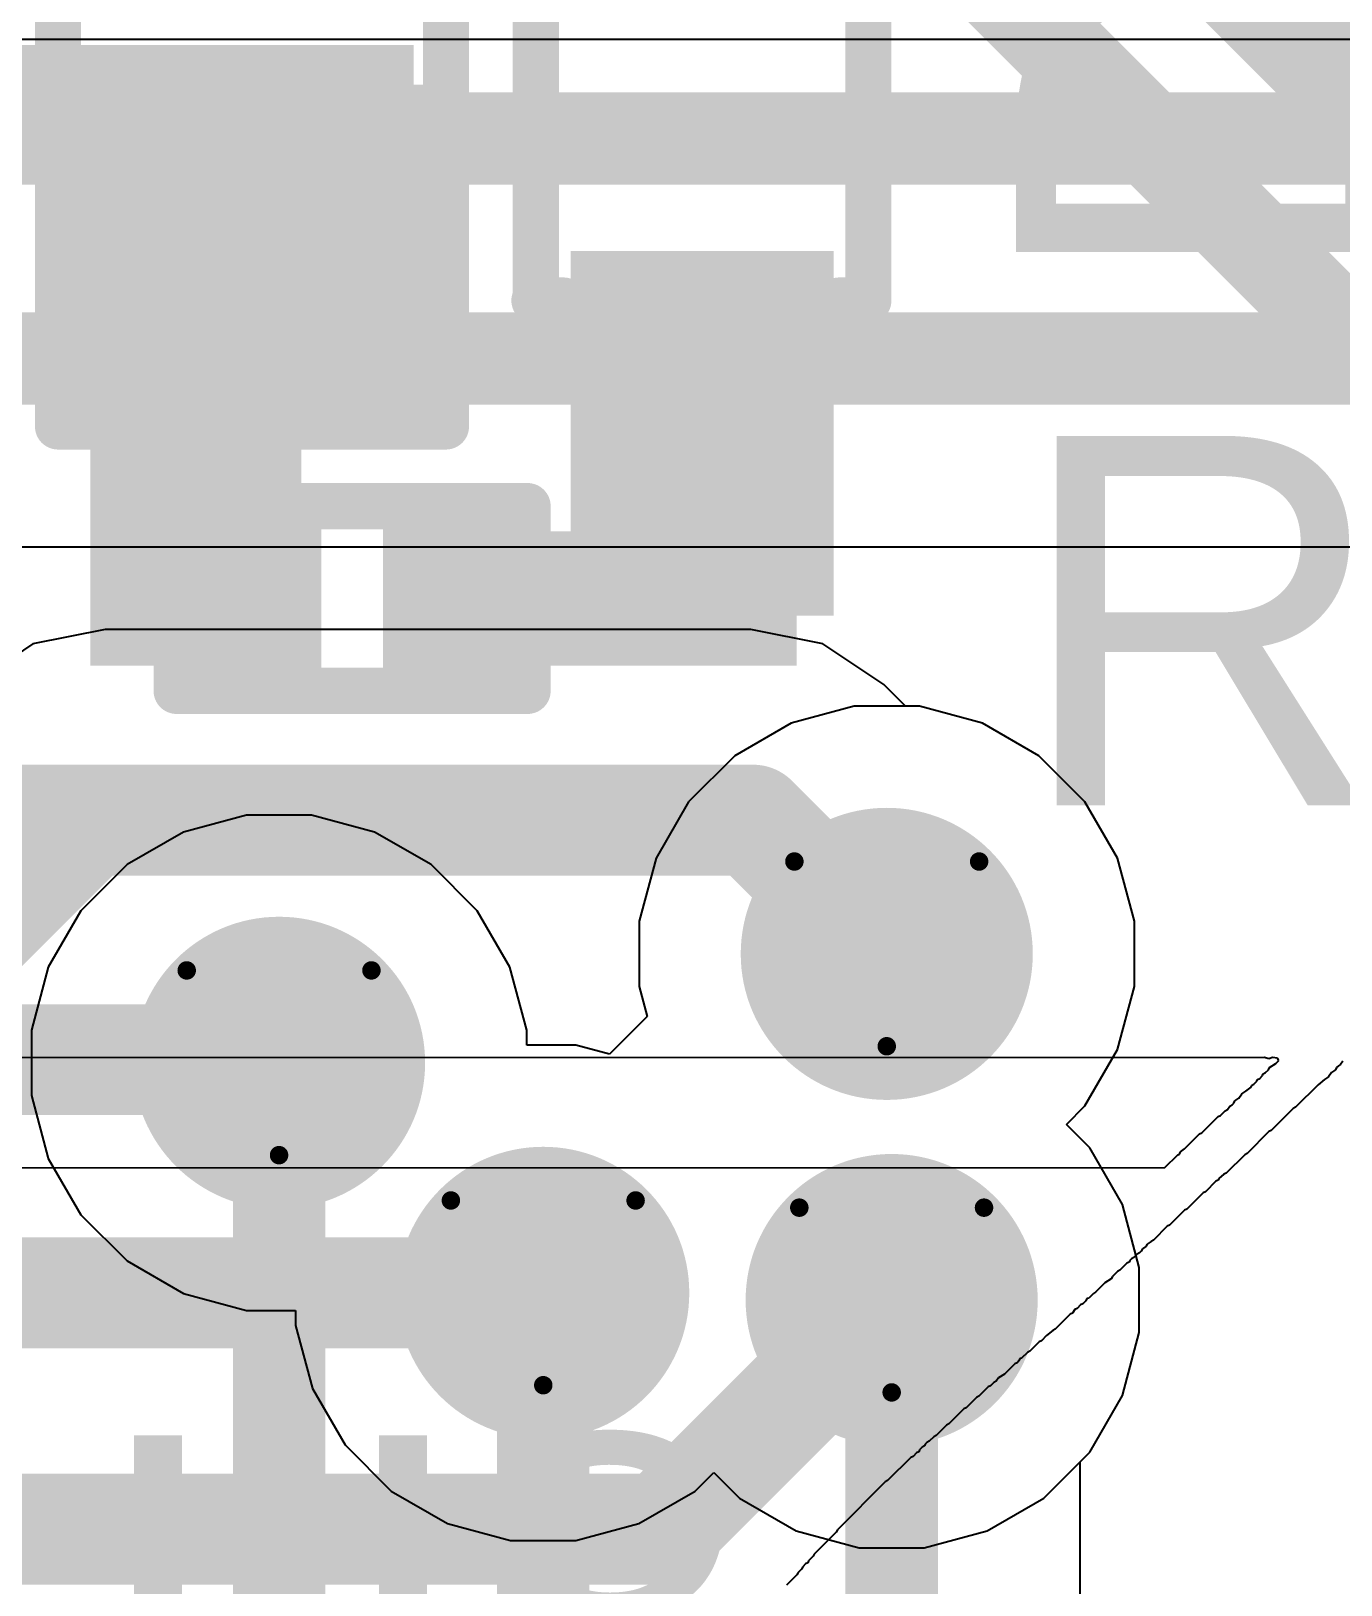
# Model space of a CAD drawing. Header units: inches. Extents: x -21 to 276, y -5 to 220.
# Drawn here: x 47.147 to 50.749, y 42.29 to 46.563 of the extents above; entities that cross this region are included whole.
import ezdxf

# ---------------------------------------------------------------- set-up
doc = ezdxf.new("R2010")
doc.units = ezdxf.units.IN
for name, color, linetype in [('Bottom Layer', 5, 'Continuous'), ('Bottom Overlay', 54, 'Continuous'), ('Bottom Solder', 6, 'Continuous'), ('Drill Drawing', 1, 'Continuous'), ('Ground', 16, 'Continuous'), ('Power + Signal', 76, 'Continuous'), ('Top Layer', 1, 'Continuous'), ('Top Overlay', 2, 'Continuous'), ('Top Paste', 8, 'Continuous'), ('Top Solder', 216, 'Continuous'), ('Via Holes', 16, 'Continuous')]:
    doc.layers.add(name, color=color, linetype=linetype)
doc.styles.add('Arial', font='', dxfattribs={"height": 0.2})
doc.styles.get('Arial').set_extended_font_data('Arial')

# ---------------------------------------------------------------- blocks, each defined once
blk = doc.blocks.new('R___0201_106')
at = {"layer": 'Top Layer'}
for points in [[(-0.41, 0.185), (-0.14, 0.185), (-0.14, -0.185), (-0.41, -0.185)], [(0.14, 0.185), (0.41, 0.185), (0.41, -0.185), (0.14, -0.185)]]:
    blk.add_hatch(color=1, dxfattribs=at).paths.add_polyline_path(points)
at = {"layer": 'Top Paste'}
for points in [[(-0.41, 0.185), (-0.14, 0.185), (-0.14, -0.185), (-0.41, -0.185)], [(0.14, 0.185), (0.41, 0.185), (0.41, -0.185), (0.14, -0.185)]]:
    blk.add_hatch(color=8, dxfattribs=at).paths.add_polyline_path(points)
at = {"layer": 'Top Solder'}
for points in [[(-0.465, 0.24), (-0.085, 0.24), (-0.085, -0.24), (-0.465, -0.24)], [(0.085, 0.24), (0.465, 0.24), (0.465, -0.24), (0.085, -0.24)]]:
    blk.add_hatch(color=216, dxfattribs=at).paths.add_polyline_path(points)
at = {"layer": 'Top Overlay'}
for points in [[(-0.4826, 0.254, 0.127, 0.127, 0), (0.4826, 0.254, 0.127, 0.127, 0)], [(-0.4826, -0.254, 0.127, 0.127, 0), (-0.4826, 0.254, 0.127, 0.127, 0)], [(0.4826, -0.254, 0.127, 0.127, 0), (0.4826, 0.254, 0.127, 0.127, 0)], [(-0.4826, -0.254, 0.127, 0.127, 0), (0.4826, -0.254, 0.127, 0.127, 0)]]:
    blk.add_lwpolyline(points, format="xyseb", dxfattribs=at)
for points in [[(-0.5143, 0.254, 0.0635, 0.0635, 1), (-0.4508, 0.254, 0.0635, 0.0635, 1)], [(-0.5143, 0.254, 0.0635, 0.0635, 1), (-0.4508, 0.254, 0.0635, 0.0635, 1)], [(0.4508, 0.254, 0.0635, 0.0635, 1), (0.5143, 0.254, 0.0635, 0.0635, 1)], [(0.4508, 0.254, 0.0635, 0.0635, 1), (0.5143, 0.254, 0.0635, 0.0635, 1)], [(-0.5143, -0.254, 0.0635, 0.0635, 1), (-0.4508, -0.254, 0.0635, 0.0635, 1)], [(-0.5143, -0.254, 0.0635, 0.0635, 1), (-0.4508, -0.254, 0.0635, 0.0635, 1)], [(0.4508, -0.254, 0.0635, 0.0635, 1), (0.5143, -0.254, 0.0635, 0.0635, 1)], [(0.4508, -0.254, 0.0635, 0.0635, 1), (0.5143, -0.254, 0.0635, 0.0635, 1)]]:
    blk.add_lwpolyline(points, format="xyseb", close=True, dxfattribs=at)
blk = doc.blocks.new('R___0603_108')
at = {"layer": 'Top Layer'}
for points in [[(-0.381, 0.4445), (-0.381, -0.4445), (-1.143, -0.4445), (-1.143, 0.4445)], [(1.143, 0.4445), (1.143, -0.4445), (0.381, -0.4445), (0.381, 0.4445)]]:
    blk.add_hatch(color=1, dxfattribs=at).paths.add_polyline_path(points)
at = {"layer": 'Top Paste'}
for points in [[(-0.381, 0.4445), (-0.381, -0.4445), (-1.143, -0.4445), (-1.143, 0.4445)], [(1.143, 0.4445), (1.143, -0.4445), (0.381, -0.4445), (0.381, 0.4445)]]:
    blk.add_hatch(color=8, dxfattribs=at).paths.add_polyline_path(points)
at = {"layer": 'Top Solder'}
for points in [[(-0.2794, 0.5461), (-0.2794, -0.5461), (-1.2446, -0.5461), (-1.2446, 0.5461)], [(1.2446, 0.5461), (1.2446, -0.5461), (0.2794, -0.5461), (0.2794, 0.5461)]]:
    blk.add_hatch(color=216, dxfattribs=at).paths.add_polyline_path(points)
at = {"layer": 'Top Overlay'}
for points in [[(-1.2192, 0.5334, 0.127, 0.127, 0), (1.2192, 0.5334, 0.127, 0.127, 0)], [(-1.2192, 0.5334, 0.127, 0.127, 0), (-1.2192, -0.5334, 0.127, 0.127, 0)], [(1.2192, 0.5334, 0.127, 0.127, 0), (1.2192, -0.5334, 0.127, 0.127, 0)], [(-1.2192, -0.5334, 0.127, 0.127, 0), (1.2192, -0.5334, 0.127, 0.127, 0)]]:
    blk.add_lwpolyline(points, format="xyseb", dxfattribs=at)
for points in [[(-1.25095, 0.5334, 0.0635, 0.0635, 1), (-1.18745, 0.5334, 0.0635, 0.0635, 1)], [(-1.25095, 0.5334, 0.0635, 0.0635, 1), (-1.18745, 0.5334, 0.0635, 0.0635, 1)], [(1.18745, 0.5334, 0.0635, 0.0635, 1), (1.25095, 0.5334, 0.0635, 0.0635, 1)], [(1.18745, 0.5334, 0.0635, 0.0635, 1), (1.25095, 0.5334, 0.0635, 0.0635, 1)], [(-1.25095, -0.5334, 0.0635, 0.0635, 1), (-1.18745, -0.5334, 0.0635, 0.0635, 1)], [(-1.25095, -0.5334, 0.0635, 0.0635, 1), (-1.18745, -0.5334, 0.0635, 0.0635, 1)], [(1.18745, -0.5334, 0.0635, 0.0635, 1), (1.25095, -0.5334, 0.0635, 0.0635, 1)], [(1.18745, -0.5334, 0.0635, 0.0635, 1), (1.25095, -0.5334, 0.0635, 0.0635, 1)]]:
    blk.add_lwpolyline(points, format="xyseb", close=True, dxfattribs=at)
blk = doc.blocks.new('SOD_523F_152')
at = {"layer": 'Top Layer'}
for points in [[(-1.4, 0.26), (-0.6, 0.26), (-0.6, -0.26), (-1.4, -0.26)], [(0.6, 0.26), (1.4, 0.26), (1.4, -0.26), (0.6, -0.26)]]:
    blk.add_hatch(color=1, dxfattribs=at).paths.add_polyline_path(points)
at = {"layer": 'Top Overlay'}
for points in [[(0.7376, 0.3303), (1.779, 0.3303), (1.779, 0.5081), (0.7376, 0.5081)], [(1.4996, -0.3809), (1.779, -0.3809), (1.779, 0.3557), (1.4996, 0.3557)], [(0.7376, -0.5079), (1.779, -0.5079), (1.779, -0.3301), (0.7376, -0.3301)]]:
    blk.add_hatch(color=2, dxfattribs=at).paths.add_polyline_path(points)
at = {"layer": 'Top Paste'}
for points in [[(-1.4, 0.26), (-0.6, 0.26), (-0.6, -0.26), (-1.4, -0.26)], [(0.6, 0.26), (1.4, 0.26), (1.4, -0.26), (0.6, -0.26)]]:
    blk.add_hatch(color=8, dxfattribs=at).paths.add_polyline_path(points)
at = {"layer": 'Top Solder'}
for points in [[(-1.5016, 0.3616), (-0.4984, 0.3616), (-0.4984, -0.3616), (-1.5016, -0.3616)], [(0.4984, 0.3616), (1.5016, 0.3616), (1.5016, -0.3616), (0.4984, -0.3616)]]:
    blk.add_hatch(color=216, dxfattribs=at).paths.add_polyline_path(points)
at = {"layer": 'Top Overlay'}
for points in [[(-0.635, 0.461, 0.127, 0.127, 0), (-0.635, 0.381, 0.127, 0.127, 0)], [(-0.635, 0.4572, 0.127, 0.127, 0), (0.7366, 0.4572, 0.127, 0.127, 0)], [(-0.635, -0.3772, 0.127, 0.127, 0), (-0.635, -0.4572, 0.127, 0.127, 0)], [(-0.635, -0.4572, 0.127, 0.127, 0), (0.7366, -0.4572, 0.127, 0.127, 0)]]:
    blk.add_lwpolyline(points, format="xyseb", dxfattribs=at)
for points in [[(-0.6667, 0.461, 0.0635, 0.0635, 1), (-0.6032, 0.461, 0.0635, 0.0635, 1)], [(-0.6667, 0.4572, 0.0635, 0.0635, 1), (-0.6032, 0.4572, 0.0635, 0.0635, 1)], [(0.7048, 0.4572, 0.0635, 0.0635, 1), (0.7683, 0.4572, 0.0635, 0.0635, 1)], [(-0.6667, 0.381, 0.0635, 0.0635, 1), (-0.6032, 0.381, 0.0635, 0.0635, 1)], [(-0.6667, -0.3772, 0.0635, 0.0635, 1), (-0.6032, -0.3772, 0.0635, 0.0635, 1)], [(-0.6667, -0.4572, 0.0635, 0.0635, 1), (-0.6032, -0.4572, 0.0635, 0.0635, 1)], [(-0.6667, -0.4572, 0.0635, 0.0635, 1), (-0.6032, -0.4572, 0.0635, 0.0635, 1)], [(0.7048, -0.4572, 0.0635, 0.0635, 1), (0.7683, -0.4572, 0.0635, 0.0635, 1)]]:
    blk.add_lwpolyline(points, format="xyseb", close=True, dxfattribs=at)

msp = doc.modelspace()

# ---------------------------------------------------------------- hatches: boundary and pattern name
at = {"layer": 'Bottom Layer'}
h = msp.add_hatch(color=5, dxfattribs=at)
edge = h.paths.add_edge_path()
edge.add_arc((49.5002, 44.0253), 0.3, 0, 360)
h = msp.add_hatch(color=5, dxfattribs=at)
edge = h.paths.add_edge_path()
edge.add_arc((47.829, 43.7258), 0.3, 0, 360)
h = msp.add_hatch(color=5, dxfattribs=at)
edge = h.paths.add_edge_path()
edge.add_arc((48.5555, 43.0932), 0.3, 0, 360)
h = msp.add_hatch(color=5, dxfattribs=at)
edge = h.paths.add_edge_path()
edge.add_arc((49.5137, 43.0734), 0.3, 0, 360)
at = {"layer": 'Bottom Solder'}
h = msp.add_hatch(color=6, dxfattribs=at)
edge = h.paths.add_edge_path()
edge.add_arc((49.5002, 44.0253), 0.4016, 0, 360)
h = msp.add_hatch(color=6, dxfattribs=at)
edge = h.paths.add_edge_path()
edge.add_arc((47.829, 43.7258), 0.4016, 0, 360)
h = msp.add_hatch(color=6, dxfattribs=at)
edge = h.paths.add_edge_path()
edge.add_arc((48.5555, 43.0932), 0.4016, 0, 360)
h = msp.add_hatch(color=6, dxfattribs=at)
edge = h.paths.add_edge_path()
edge.add_arc((49.5137, 43.0734), 0.4016, 0, 360)
at = {"layer": 'Ground'}
h = msp.add_hatch(color=16, dxfattribs=at)
edge = h.paths.add_edge_path()
edge.add_arc((49.5002, 44.0253), 0.3, 0, 360)
h = msp.add_hatch(color=16, dxfattribs=at)
edge = h.paths.add_edge_path()
edge.add_arc((47.829, 43.7258), 0.3, 0, 360)
h = msp.add_hatch(color=16, dxfattribs=at)
edge = h.paths.add_edge_path()
edge.add_arc((48.5555, 43.0932), 0.3, 0, 360)
h = msp.add_hatch(color=16, dxfattribs=at)
edge = h.paths.add_edge_path()
edge.add_arc((49.5137, 43.0734), 0.3, 0, 360)
at = {"layer": 'Power + Signal'}
h = msp.add_hatch(color=76, dxfattribs=at)
edge = h.paths.add_edge_path()
edge.add_arc((49.5002, 44.0253), 0.3, 0, 360)
h = msp.add_hatch(color=76, dxfattribs=at)
edge = h.paths.add_edge_path()
edge.add_arc((47.829, 43.7258), 0.3, 0, 360)
h = msp.add_hatch(color=76, dxfattribs=at)
edge = h.paths.add_edge_path()
edge.add_arc((48.5555, 43.0932), 0.3, 0, 360)
h = msp.add_hatch(color=76, dxfattribs=at)
edge = h.paths.add_edge_path()
edge.add_arc((49.5137, 43.0734), 0.3, 0, 360)
at = {"layer": 'Top Layer'}
for points in [[(44.96, 46.1653), (48.199, 46.1653), (48.199, 46.5242), (44.96, 46.5242)], [(47.31, 45.5518), (48.199, 45.5518), (48.199, 46.5242), (47.31, 46.5242)], [(47.31, 44.8175), (47.8898, 44.8175), (47.8898, 45.9328), (47.31, 45.9328)], [(48.7323, 44.8175), (49.2523, 44.8175), (49.2523, 45.8568), (48.7323, 45.8568)], [(48.1698, 44.8175), (49.2523, 44.8175), (49.2523, 45.1875), (48.1698, 45.1875)]]:
    msp.add_hatch(color=1, dxfattribs=at).paths.add_polyline_path(points)
h = msp.add_hatch(color=1, dxfattribs=at)
edge = h.paths.add_edge_path()
edge.add_arc((49.5002, 44.0253), 0.3, 0, 360)
h = msp.add_hatch(color=1, dxfattribs=at)
edge = h.paths.add_edge_path()
edge.add_arc((47.829, 43.7258), 0.3, 0, 360)
h = msp.add_hatch(color=1, dxfattribs=at)
edge = h.paths.add_edge_path()
edge.add_arc((48.5555, 43.0932), 0.3, 0, 360)
h = msp.add_hatch(color=1, dxfattribs=at)
edge = h.paths.add_edge_path()
edge.add_arc((49.5137, 43.0734), 0.3, 0, 360)
at = {"layer": 'Top Solder'}
h = msp.add_hatch(color=216, dxfattribs=at)
edge = h.paths.add_edge_path()
edge.add_arc((49.5002, 44.0253), 0.4016, 0, 360)
h = msp.add_hatch(color=216, dxfattribs=at)
edge = h.paths.add_edge_path()
edge.add_arc((47.829, 43.7258), 0.4016, 0, 360)
h = msp.add_hatch(color=216, dxfattribs=at)
edge = h.paths.add_edge_path()
edge.add_arc((48.5555, 43.0932), 0.4016, 0, 360)
h = msp.add_hatch(color=216, dxfattribs=at)
edge = h.paths.add_edge_path()
edge.add_arc((49.5137, 43.0734), 0.4016, 0, 360)
at = {"layer": 'Via Holes'}
h = msp.add_hatch(color=7, dxfattribs=at)
edge = h.paths.add_edge_path()
edge.add_arc((49.5002, 44.0253), 0.15, 0, 360)
h = msp.add_hatch(color=7, dxfattribs=at)
edge = h.paths.add_edge_path()
edge.add_arc((47.829, 43.7258), 0.15, 0, 360)
h = msp.add_hatch(color=7, dxfattribs=at)
edge = h.paths.add_edge_path()
edge.add_arc((48.5555, 43.0932), 0.15, 0, 360)
h = msp.add_hatch(color=7, dxfattribs=at)
edge = h.paths.add_edge_path()
edge.add_arc((49.5137, 43.0734), 0.15, 0, 360)

# ---------------------------------------------------------------- linework, layer by layer
at = {"layer": 'Bottom Layer'}
for p, q in [((28.7958, 46.5409), (57.7013, 46.5409)), ((49.4106, 44.7063), (49.2373, 44.6599)), ((49.5899, 44.7063), (49.4106, 44.7063)), ((49.7631, 44.6599), (49.5899, 44.7063)), ((49.2373, 44.6599), (49.0821, 44.5702)), ((49.9184, 44.5702), (49.7631, 44.6599)), ((49.0821, 44.5702), (48.9553, 44.4435)), ((50.0451, 44.4435), (49.9184, 44.5702)), ((48.9553, 44.4435), (48.8656, 44.2882)), ((50.1348, 44.2882), (50.0451, 44.4435)), ((47.7393, 44.4068), (47.5661, 44.3604)), ((47.9186, 44.4068), (47.7393, 44.4068)), ((48.0918, 44.3604), (47.9186, 44.4068)), ((47.5661, 44.3604), (47.4108, 44.2707)), ((48.2471, 44.2707), (48.0918, 44.3604)), ((47.4108, 44.2707), (47.284, 44.1439)), ((48.3739, 44.1439), (48.2471, 44.2707)), ((48.8656, 44.2882), (48.8192, 44.115)), ((50.1812, 44.115), (50.1348, 44.2882)), ((47.284, 44.1439), (47.1944, 43.9886)), ((48.4636, 43.9886), (48.3739, 44.1439)), ((48.8192, 44.115), (48.8192, 43.9357)), ((50.1812, 43.9357), (50.1812, 44.115)), ((47.1944, 43.9886), (47.148, 43.8154)), ((48.51, 43.8154), (48.4636, 43.9886)), ((48.8192, 43.9357), (48.8413, 43.8531)), ((50.1348, 43.7624), (50.1812, 43.9357)), ((48.8413, 43.8531), (48.7376, 43.7494)), ((47.148, 43.8154), (47.148, 43.6361)), ((48.51, 43.7742), (48.51, 43.8154)), ((48.6451, 43.7742), (48.51, 43.7742)), ((48.7376, 43.7494), (48.6451, 43.7742)), ((50.0451, 43.6072), (50.1348, 43.7624)), ((47.148, 43.6361), (47.1944, 43.4629)), ((49.9941, 43.5561), (50.0451, 43.6072)), ((50.0586, 43.4916), (49.9941, 43.5561)), ((47.1944, 43.4629), (47.284, 43.3076)), ((50.1483, 43.3363), (50.0586, 43.4916)), ((50.1947, 43.1631), (50.1483, 43.3363)), ((47.284, 43.3076), (47.4108, 43.1808)), ((47.4108, 43.1808), (47.5661, 43.0912)), ((50.1947, 42.9838), (50.1947, 43.1631)), ((47.5661, 43.0912), (47.7393, 43.0448)), ((47.7393, 43.0448), (47.8745, 43.0448)), ((47.8745, 43.0448), (47.8745, 43.0036)), ((47.8745, 43.0036), (47.9209, 42.8304)), ((50.1483, 42.8106), (50.1947, 42.9838)), ((47.9209, 42.8304), (48.0105, 42.6751)), ((50.0586, 42.6553), (50.1483, 42.8106)), ((48.0105, 42.6751), (48.1373, 42.5483)), ((49.9318, 42.5285), (50.0586, 42.6553)), ((48.9736, 42.5483), (49.0247, 42.5994)), ((49.0247, 42.5994), (49.0956, 42.5285)), ((48.1373, 42.5483), (48.2926, 42.4586)), ((48.8183, 42.4586), (48.9736, 42.5483)), ((49.0956, 42.5285), (49.2508, 42.4388)), ((49.7766, 42.4388), (49.9318, 42.5285)), ((48.2926, 42.4586), (48.4658, 42.4122)), ((48.6451, 42.4122), (48.8183, 42.4586)), ((49.2508, 42.4388), (49.424, 42.3924)), ((49.6034, 42.3924), (49.7766, 42.4388)), ((48.4658, 42.4122), (48.6451, 42.4122)), ((49.424, 42.3924), (49.6034, 42.3924))]:
    msp.add_line(p, q, dxfattribs=at)
at = {"layer": 'Bottom Overlay'}
for p, q in [((50.5387, 43.7401), (36.612, 43.7369)), ((50.5514, 43.7369), (50.5387, 43.7401)), ((50.5498, 43.7067), (50.553, 43.7131)), ((50.5609, 43.7401), (50.5514, 43.7369)), ((50.553, 43.7131), (50.5704, 43.7242)), ((50.5752, 43.7385), (50.5609, 43.7401)), ((50.5704, 43.7242), (50.5784, 43.7321)), ((50.5784, 43.7321), (50.5752, 43.7385)), ((50.7373, 43.7131), (50.7341, 43.7067)), ((50.7421, 43.7178), (50.7373, 43.7131)), ((50.7484, 43.721), (50.7421, 43.7178)), ((50.7548, 43.7305), (50.7484, 43.721)), ((50.5101, 43.667), (50.518, 43.6749)), ((50.518, 43.6749), (50.5196, 43.6797)), ((50.5196, 43.6797), (50.5259, 43.6829)), ((50.5259, 43.6829), (50.5339, 43.6908)), ((50.5339, 43.6908), (50.5355, 43.6956)), ((50.5355, 43.6956), (50.5418, 43.6988)), ((50.5418, 43.6988), (50.5498, 43.7067)), ((50.7039, 43.6797), (50.6864, 43.6654)), ((50.715, 43.6876), (50.7039, 43.6797)), ((50.723, 43.6988), (50.715, 43.6876)), ((50.7341, 43.7067), (50.723, 43.6988)), ((50.4576, 43.6209), (50.4687, 43.6288)), ((50.4687, 43.6288), (50.4767, 43.64)), ((50.4767, 43.64), (50.4878, 43.6479)), ((50.4878, 43.6479), (50.5021, 43.659)), ((50.5021, 43.659), (50.5037, 43.6638)), ((50.5037, 43.6638), (50.5101, 43.667)), ((50.6864, 43.6654), (50.6245, 43.6034)), ((50.4179, 43.5812), (50.4306, 43.5939)), ((50.4306, 43.5939), (50.437, 43.5971)), ((50.437, 43.5971), (50.4433, 43.6066)), ((50.4433, 43.6066), (50.4497, 43.6098)), ((50.4497, 43.6098), (50.4544, 43.6145)), ((50.4544, 43.6145), (50.4576, 43.6209)), ((50.6181, 43.6002), (50.5577, 43.5398)), ((50.6245, 43.6034), (50.6181, 43.6002)), ((50.367, 43.5335), (50.4115, 43.578)), ((50.4115, 43.578), (50.4179, 43.5812)), ((50.5577, 43.5398), (50.5514, 43.5367)), ((50.3194, 43.489), (50.3607, 43.5303)), ((50.3607, 43.5303), (50.367, 43.5335)), ((50.5514, 43.5367), (50.491, 43.4763)), ((50.2653, 43.4381), (50.3003, 43.4731)), ((50.3003, 43.4731), (50.3051, 43.4747)), ((50.3051, 43.4747), (50.3082, 43.481)), ((50.3082, 43.481), (50.3194, 43.489)), ((50.4846, 43.4731), (50.4338, 43.4223)), ((50.491, 43.4763), (50.4846, 43.4731)), ((36.6882, 43.435), (50.2653, 43.4381)), ((50.4274, 43.4191), (50.4131, 43.4079)), ((50.4338, 43.4223), (50.4274, 43.4191)), ((50.3766, 43.3714), (50.3702, 43.3682)), ((50.4052, 43.4), (50.3766, 43.3714)), ((50.4115, 43.4032), (50.4052, 43.4)), ((50.4131, 43.4079), (50.4115, 43.4032)), ((50.3702, 43.3682), (50.3257, 43.3237)), ((50.3194, 43.3206), (50.278, 43.2792)), ((50.3257, 43.3237), (50.3194, 43.3206)), ((50.2717, 43.2761), (50.2336, 43.2379)), ((50.278, 43.2792), (50.2717, 43.2761)), ((50.1891, 43.1998), (50.1795, 43.1902)), ((50.1954, 43.203), (50.1891, 43.1998)), ((50.2002, 43.2077), (50.1954, 43.203)), ((50.2034, 43.2141), (50.2002, 43.2077)), ((50.2129, 43.2204), (50.2034, 43.2141)), ((50.2161, 43.2268), (50.2129, 43.2204)), ((50.2272, 43.2347), (50.2161, 43.2268)), ((50.2336, 43.2379), (50.2272, 43.2347)), ((50.1414, 43.1553), (50.135, 43.1521)), ((50.1605, 43.1744), (50.1414, 43.1553)), ((50.1668, 43.1775), (50.1605, 43.1744)), ((50.1684, 43.1823), (50.1668, 43.1775)), ((50.1732, 43.1871), (50.1684, 43.1823)), ((50.1795, 43.1902), (50.1732, 43.1871)), ((50.1001, 43.1203), (50.0746, 43.0949)), ((50.1176, 43.1314), (50.1001, 43.1203)), ((50.1207, 43.1378), (50.1176, 43.1314)), ((50.135, 43.1521), (50.1207, 43.1378)), ((50.0476, 43.0711), (50.0397, 43.0631)), ((50.0508, 43.0774), (50.0476, 43.0711)), ((50.0556, 43.079), (50.0508, 43.0774)), ((50.0683, 43.0917), (50.0556, 43.079)), ((50.0746, 43.0949), (50.0683, 43.0917)), ((50.0047, 43.0345), (49.9634, 42.9932)), ((50.0111, 43.0377), (50.0047, 43.0345)), ((50.0174, 43.0472), (50.0111, 43.0377)), ((50.0238, 43.0504), (50.0174, 43.0472)), ((50.0333, 43.0599), (50.0238, 43.0504)), ((50.0397, 43.0631), (50.0333, 43.0599)), ((49.9571, 42.99), (49.9396, 42.9757)), ((49.9634, 42.9932), (49.9571, 42.99)), ((49.9189, 42.9582), (49.8935, 42.9328)), ((49.9253, 42.9614), (49.9189, 42.9582)), ((49.9396, 42.9757), (49.9253, 42.9614)), ((49.8585, 42.901), (49.8522, 42.8979)), ((49.8633, 42.9058), (49.8585, 42.901)), ((49.8665, 42.9122), (49.8633, 42.9058)), ((49.8712, 42.9137), (49.8665, 42.9122)), ((49.8871, 42.9296), (49.8712, 42.9137)), ((49.8935, 42.9328), (49.8871, 42.9296)), ((49.8077, 42.8597), (49.8013, 42.8502)), ((49.8236, 42.8693), (49.8077, 42.8597)), ((49.8522, 42.8979), (49.8236, 42.8693)), ((49.7791, 42.8343), (49.7537, 42.8089)), ((49.7854, 42.8375), (49.7791, 42.8343)), ((49.795, 42.847), (49.7854, 42.8375)), ((49.8013, 42.8502), (49.795, 42.847)), ((49.7123, 42.7739), (49.671, 42.7326)), ((49.7187, 42.7771), (49.7123, 42.7739)), ((49.7473, 42.8057), (49.7187, 42.7771)), ((49.7537, 42.8089), (49.7473, 42.8057)), ((49.6647, 42.7294), (49.6361, 42.7008)), ((49.671, 42.7326), (49.6647, 42.7294)), ((49.6297, 42.6976), (49.617, 42.6849)), ((49.6361, 42.7008), (49.6297, 42.6976)), ((49.5725, 42.6436), (49.5661, 42.6404)), ((49.582, 42.6531), (49.5725, 42.6436)), ((49.5884, 42.6563), (49.582, 42.6531)), ((49.59, 42.6611), (49.5884, 42.6563)), ((49.5979, 42.669), (49.59, 42.6611)), ((49.6043, 42.6722), (49.5979, 42.669)), ((49.6059, 42.677), (49.6043, 42.6722)), ((49.6106, 42.6817), (49.6059, 42.677)), ((49.617, 42.6849), (49.6106, 42.6817)), ((49.5661, 42.6404), (49.5026, 42.5769)), ((49.4962, 42.5737), (49.3643, 42.4418)), ((49.5026, 42.5769), (49.4962, 42.5737)), ((49.3611, 42.4354), (49.3008, 42.375)), ((49.3643, 42.4418), (49.3611, 42.4354)), ((49.2769, 42.348), (49.269, 42.3401)), ((49.2833, 42.3512), (49.2769, 42.348)), ((49.2849, 42.356), (49.2833, 42.3512)), ((49.2976, 42.3687), (49.2849, 42.356)), ((49.3008, 42.375), (49.2976, 42.3687)), ((49.2531, 42.3178), (49.2245, 42.2892)), ((49.2563, 42.3242), (49.2531, 42.3178)), ((49.2658, 42.3337), (49.2563, 42.3242)), ((49.269, 42.3401), (49.2658, 42.3337))]:
    msp.add_line(p, q, dxfattribs=at)
at = {"layer": 'Drill Drawing'}
for points in [[(49.2462, 44.2793, 0.0508, 0.0508, 0), (49.7542, 44.2793, 0.0508, 0.0508, 0)], [(49.2462, 44.2793, 0.0508, 0.0508, 0), (49.5002, 43.7713, 0.0508, 0.0508, 0)], [(49.5002, 43.7713, 0.0508, 0.0508, 0), (49.7542, 44.2793, 0.0508, 0.0508, 0)], [(47.575, 43.9798, 0.0508, 0.0508, 0), (48.083, 43.9798, 0.0508, 0.0508, 0)], [(47.575, 43.9798, 0.0508, 0.0508, 0), (47.829, 43.4718, 0.0508, 0.0508, 0)], [(47.829, 43.4718, 0.0508, 0.0508, 0), (48.083, 43.9798, 0.0508, 0.0508, 0)], [(48.3015, 43.3472, 0.0508, 0.0508, 0), (48.8095, 43.3472, 0.0508, 0.0508, 0)], [(48.3015, 43.3472, 0.0508, 0.0508, 0), (48.5555, 42.8392, 0.0508, 0.0508, 0)], [(48.5555, 42.8392, 0.0508, 0.0508, 0), (48.8095, 43.3472, 0.0508, 0.0508, 0)], [(49.2597, 43.3274, 0.0508, 0.0508, 0), (49.7677, 43.3274, 0.0508, 0.0508, 0)], [(49.2597, 43.3274, 0.0508, 0.0508, 0), (49.5137, 42.8194, 0.0508, 0.0508, 0)], [(49.5137, 42.8194, 0.0508, 0.0508, 0), (49.7677, 43.3274, 0.0508, 0.0508, 0)]]:
    msp.add_lwpolyline(points, format="xyseb", dxfattribs=at)
for points in [[(49.2335, 44.2793, 0.0254, 0.0254, 1), (49.2589, 44.2793, 0.0254, 0.0254, 1)], [(49.2335, 44.2793, 0.0254, 0.0254, 1), (49.2589, 44.2793, 0.0254, 0.0254, 1)], [(49.7415, 44.2793, 0.0254, 0.0254, 1), (49.7669, 44.2793, 0.0254, 0.0254, 1)], [(49.7415, 44.2793, 0.0254, 0.0254, 1), (49.7669, 44.2793, 0.0254, 0.0254, 1)], [(47.5623, 43.9798, 0.0254, 0.0254, 1), (47.5877, 43.9798, 0.0254, 0.0254, 1)], [(47.5623, 43.9798, 0.0254, 0.0254, 1), (47.5877, 43.9798, 0.0254, 0.0254, 1)], [(48.0703, 43.9798, 0.0254, 0.0254, 1), (48.0957, 43.9798, 0.0254, 0.0254, 1)], [(48.0703, 43.9798, 0.0254, 0.0254, 1), (48.0957, 43.9798, 0.0254, 0.0254, 1)], [(49.4875, 43.7713, 0.0254, 0.0254, 1), (49.5129, 43.7713, 0.0254, 0.0254, 1)], [(49.4875, 43.7713, 0.0254, 0.0254, 1), (49.5129, 43.7713, 0.0254, 0.0254, 1)], [(47.8163, 43.4718, 0.0254, 0.0254, 1), (47.8417, 43.4718, 0.0254, 0.0254, 1)], [(47.8163, 43.4718, 0.0254, 0.0254, 1), (47.8417, 43.4718, 0.0254, 0.0254, 1)], [(48.2888, 43.3472, 0.0254, 0.0254, 1), (48.3142, 43.3472, 0.0254, 0.0254, 1)], [(48.2888, 43.3472, 0.0254, 0.0254, 1), (48.3142, 43.3472, 0.0254, 0.0254, 1)], [(48.7968, 43.3472, 0.0254, 0.0254, 1), (48.8222, 43.3472, 0.0254, 0.0254, 1)], [(48.7968, 43.3472, 0.0254, 0.0254, 1), (48.8222, 43.3472, 0.0254, 0.0254, 1)], [(49.247, 43.3274, 0.0254, 0.0254, 1), (49.2724, 43.3274, 0.0254, 0.0254, 1)], [(49.247, 43.3274, 0.0254, 0.0254, 1), (49.2724, 43.3274, 0.0254, 0.0254, 1)], [(49.755, 43.3274, 0.0254, 0.0254, 1), (49.7804, 43.3274, 0.0254, 0.0254, 1)], [(49.755, 43.3274, 0.0254, 0.0254, 1), (49.7804, 43.3274, 0.0254, 0.0254, 1)], [(48.5428, 42.8392, 0.0254, 0.0254, 1), (48.5682, 42.8392, 0.0254, 0.0254, 1)], [(48.5428, 42.8392, 0.0254, 0.0254, 1), (48.5682, 42.8392, 0.0254, 0.0254, 1)], [(49.501, 42.8194, 0.0254, 0.0254, 1), (49.5264, 42.8194, 0.0254, 0.0254, 1)], [(49.501, 42.8194, 0.0254, 0.0254, 1), (49.5264, 42.8194, 0.0254, 0.0254, 1)]]:
    msp.add_lwpolyline(points, format="xyseb", close=True, dxfattribs=at)
at = {"layer": 'Ground'}
for p, q in [((49.4106, 44.7063), (49.2373, 44.6599)), ((49.5899, 44.7063), (49.4106, 44.7063)), ((49.7631, 44.6599), (49.5899, 44.7063)), ((49.2373, 44.6599), (49.0821, 44.5702)), ((49.9184, 44.5702), (49.7631, 44.6599)), ((49.0821, 44.5702), (48.9553, 44.4435)), ((50.0451, 44.4435), (49.9184, 44.5702)), ((48.9553, 44.4435), (48.8656, 44.2882)), ((50.1348, 44.2882), (50.0451, 44.4435)), ((47.7393, 44.4068), (47.5661, 44.3604)), ((47.9186, 44.4068), (47.7393, 44.4068)), ((48.0918, 44.3604), (47.9186, 44.4068)), ((47.5661, 44.3604), (47.4108, 44.2707)), ((48.2471, 44.2707), (48.0918, 44.3604)), ((47.4108, 44.2707), (47.284, 44.1439)), ((48.3739, 44.1439), (48.2471, 44.2707)), ((48.8656, 44.2882), (48.8192, 44.115)), ((50.1812, 44.115), (50.1348, 44.2882)), ((47.284, 44.1439), (47.1944, 43.9886)), ((48.4636, 43.9886), (48.3739, 44.1439)), ((48.8192, 44.115), (48.8192, 43.9357)), ((50.1812, 43.9357), (50.1812, 44.115)), ((47.1944, 43.9886), (47.148, 43.8154)), ((48.51, 43.8154), (48.4636, 43.9886)), ((48.8192, 43.9357), (48.8413, 43.8531)), ((50.1348, 43.7624), (50.1812, 43.9357)), ((48.8413, 43.8531), (48.7376, 43.7494)), ((47.148, 43.8154), (47.148, 43.6361)), ((48.51, 43.7742), (48.51, 43.8154)), ((48.6451, 43.7742), (48.51, 43.7742)), ((48.7376, 43.7494), (48.6451, 43.7742)), ((50.0451, 43.6072), (50.1348, 43.7624)), ((47.148, 43.6361), (47.1944, 43.4629)), ((49.9941, 43.5561), (50.0451, 43.6072)), ((50.0586, 43.4916), (49.9941, 43.5561)), ((47.1944, 43.4629), (47.284, 43.3076)), ((50.1483, 43.3363), (50.0586, 43.4916)), ((50.1947, 43.1631), (50.1483, 43.3363)), ((47.284, 43.3076), (47.4108, 43.1808)), ((47.4108, 43.1808), (47.5661, 43.0912)), ((50.1947, 42.9838), (50.1947, 43.1631)), ((47.5661, 43.0912), (47.7393, 43.0448)), ((47.7393, 43.0448), (47.8745, 43.0448)), ((47.8745, 43.0448), (47.8745, 43.0036)), ((47.8745, 43.0036), (47.9209, 42.8304)), ((50.1483, 42.8106), (50.1947, 42.9838)), ((47.9209, 42.8304), (48.0105, 42.6751)), ((50.0586, 42.6553), (50.1483, 42.8106)), ((48.0105, 42.6751), (48.1373, 42.5483)), ((49.9318, 42.5285), (50.0586, 42.6553)), ((48.9736, 42.5483), (49.0247, 42.5994)), ((49.0247, 42.5994), (49.0956, 42.5285)), ((48.1373, 42.5483), (48.2926, 42.4586)), ((48.8183, 42.4586), (48.9736, 42.5483)), ((49.0956, 42.5285), (49.2508, 42.4388)), ((49.7766, 42.4388), (49.9318, 42.5285)), ((48.2926, 42.4586), (48.4658, 42.4122)), ((48.6451, 42.4122), (48.8183, 42.4586)), ((49.2508, 42.4388), (49.424, 42.3924)), ((49.6034, 42.3924), (49.7766, 42.4388)), ((48.4658, 42.4122), (48.6451, 42.4122)), ((49.424, 42.3924), (49.6034, 42.3924))]:
    msp.add_line(p, q, dxfattribs=at)
at = {"layer": 'Power + Signal'}
for p, q in [((44.6804, 45.1449), (56.9269, 45.1449)), ((47.3503, 44.9175), (47.1521, 44.8781)), ((49.126, 44.9175), (47.3503, 44.9175)), ((49.3242, 44.8781), (49.126, 44.9175)), ((47.1521, 44.8781), (46.9841, 44.7658)), ((49.4922, 44.7658), (49.3242, 44.8781)), ((49.5517, 44.7063), (49.4922, 44.7658)), ((49.5899, 44.7063), (49.5517, 44.7063)), ((49.7631, 44.6599), (49.5899, 44.7063)), ((49.9184, 44.5702), (49.7631, 44.6599)), ((50.0451, 44.4435), (49.9184, 44.5702)), ((50.1348, 44.2882), (50.0451, 44.4435)), ((50.1812, 44.115), (50.1348, 44.2882)), ((50.1812, 43.9357), (50.1812, 44.115)), ((50.1348, 43.7624), (50.1812, 43.9357)), ((50.0451, 43.6072), (50.1348, 43.7624)), ((49.9941, 43.5561), (50.0451, 43.6072)), ((50.0586, 43.4916), (49.9941, 43.5561)), ((50.1483, 43.3363), (50.0586, 43.4916)), ((50.1947, 43.1631), (50.1483, 43.3363)), ((50.1947, 42.9838), (50.1947, 43.1631)), ((50.1483, 42.8106), (50.1947, 42.9838)), ((50.0586, 42.6553), (50.1483, 42.8106)), ((50.0317, 42.6283), (50.0586, 42.6553)), ((50.0317, 36.8629), (50.0317, 42.6283))]:
    msp.add_line(p, q, dxfattribs=at)
for points in [[(23.0987, 46.2676, 0.254, 0.254, 0), (57.1473, 46.2676, 0.254, 0.254, 0)], [(44.2353, 45.6628, 0.254, 0.254, 0), (57.1415, 45.6628, 0.254, 0.254, 0)], [(47.0189, 44.0681, 0.254, 0.254, 0), (47.3503, 44.3995, 0.254, 0.254, 0)], [(47.3503, 44.3995, 0.254, 0.254, 0), (49.126, 44.3995, 0.254, 0.254, 0)], [(49.126, 44.3995, 0.254, 0.254, 0), (49.5002, 44.0253, 0.254, 0.254, 0)], [(47.829, 37.1118, 0.254, 0.254, 0), (47.829, 43.7258, 0.254, 0.254, 0)], [(48.5555, 36.9959, 0.254, 0.254, 0), (48.5555, 43.0932, 0.254, 0.254, 0)], [(49.5137, 36.6484, 0.254, 0.254, 0), (49.5137, 43.0734, 0.254, 0.254, 0)]]:
    msp.add_lwpolyline(points, format="xyseb", dxfattribs=at)
for points in [[(47.2868, 44.3995, 0.127, 0.127, 1), (47.4138, 44.3995, 0.127, 0.127, 1)], [(47.2868, 44.3995, 0.127, 0.127, 1), (47.4138, 44.3995, 0.127, 0.127, 1)], [(49.0625, 44.3995, 0.127, 0.127, 1), (49.1895, 44.3995, 0.127, 0.127, 1)], [(49.0625, 44.3995, 0.127, 0.127, 1), (49.1895, 44.3995, 0.127, 0.127, 1)], [(49.4367, 44.0253, 0.127, 0.127, 1), (49.5637, 44.0253, 0.127, 0.127, 1)], [(47.7655, 43.7258, 0.127, 0.127, 1), (47.8925, 43.7258, 0.127, 0.127, 1)], [(48.492, 43.0932, 0.127, 0.127, 1), (48.619, 43.0932, 0.127, 0.127, 1)], [(49.4502, 43.0734, 0.127, 0.127, 1), (49.5772, 43.0734, 0.127, 0.127, 1)]]:
    msp.add_lwpolyline(points, format="xyseb", close=True, dxfattribs=at)
at = {"layer": 'Top Layer'}
for points in [[(50.1422, 47.0019, 0.254, 0.254, 0), (51.3429, 45.8012, 0.254, 0.254, 0)], [(49.7104, 46.7814, 0.254, 0.254, 0), (50.9111, 45.5806, 0.254, 0.254, 0)], [(45.96, 44.3932, 0.3048, 0.3048, 0), (49.1323, 44.3932, 0.3048, 0.3048, 0)], [(49.1323, 44.3932, 0.3048, 0.3048, 0), (49.5002, 44.0253, 0.3048, 0.3048, 0)], [(45.9789, 43.7345, 0.3048, 0.3048, 0), (47.8202, 43.7345, 0.3048, 0.3048, 0)], [(47.8202, 43.7345, 0.3048, 0.3048, 0), (47.829, 43.7258, 0.3048, 0.3048, 0)], [(45.96, 43.0932, 0.3048, 0.3048, 0), (48.5555, 43.0932, 0.3048, 0.3048, 0)], [(48.8835, 42.4432, 0.3048, 0.3048, 0), (49.5137, 43.0734, 0.3048, 0.3048, 0)], [(45.96, 42.4432, 0.3048, 0.3048, 0), (48.8835, 42.4432, 0.3048, 0.3048, 0)]]:
    msp.add_lwpolyline(points, format="xyseb", dxfattribs=at)
for points in [[(49.0561, 44.3932, 0.1524, 0.1524, 1), (49.2085, 44.3932, 0.1524, 0.1524, 1)], [(49.0561, 44.3932, 0.1524, 0.1524, 1), (49.2085, 44.3932, 0.1524, 0.1524, 1)], [(49.424, 44.0253, 0.1524, 0.1524, 1), (49.5764, 44.0253, 0.1524, 0.1524, 1)], [(47.744, 43.7345, 0.1524, 0.1524, 1), (47.8964, 43.7345, 0.1524, 0.1524, 1)], [(47.744, 43.7345, 0.1524, 0.1524, 1), (47.8964, 43.7345, 0.1524, 0.1524, 1)], [(47.7528, 43.7258, 0.1524, 0.1524, 1), (47.9052, 43.7258, 0.1524, 0.1524, 1)], [(48.4793, 43.0932, 0.1524, 0.1524, 1), (48.6317, 43.0932, 0.1524, 0.1524, 1)], [(49.4375, 43.0734, 0.1524, 0.1524, 1), (49.5899, 43.0734, 0.1524, 0.1524, 1)], [(48.8073, 42.4432, 0.1524, 0.1524, 1), (48.9597, 42.4432, 0.1524, 0.1524, 1)], [(48.8073, 42.4432, 0.1524, 0.1524, 1), (48.9597, 42.4432, 0.1524, 0.1524, 1)]]:
    msp.add_lwpolyline(points, format="xyseb", close=True, dxfattribs=at)

# ---------------------------------------------------------------- block references
at = {"rotation": 90}
for name, p in [('SOD_523F_152', (48.9923, 46.4568)), ('R___0603_108', (47.7545, 46.6948))]:
    msp.add_blockref(name, p, dxfattribs=at)
msp.add_blockref('R___0201_106', (48.0298, 45.0025))

# ---------------------------------------------------------------- texts
at = {"layer": 'Top Overlay', "style": 'Arial'}
msp.add_text('D5', height=1.016, rotation=90, dxfattribs=at).set_placement((50.8717, 45.839))
for s, p in [('R29', (49.8513, 44.4337)), ('U8', (47.3203, 41.6858))]:
    msp.add_text(s, height=1.016, dxfattribs=at).set_placement(p)

doc.saveas('drawing.dxf')
